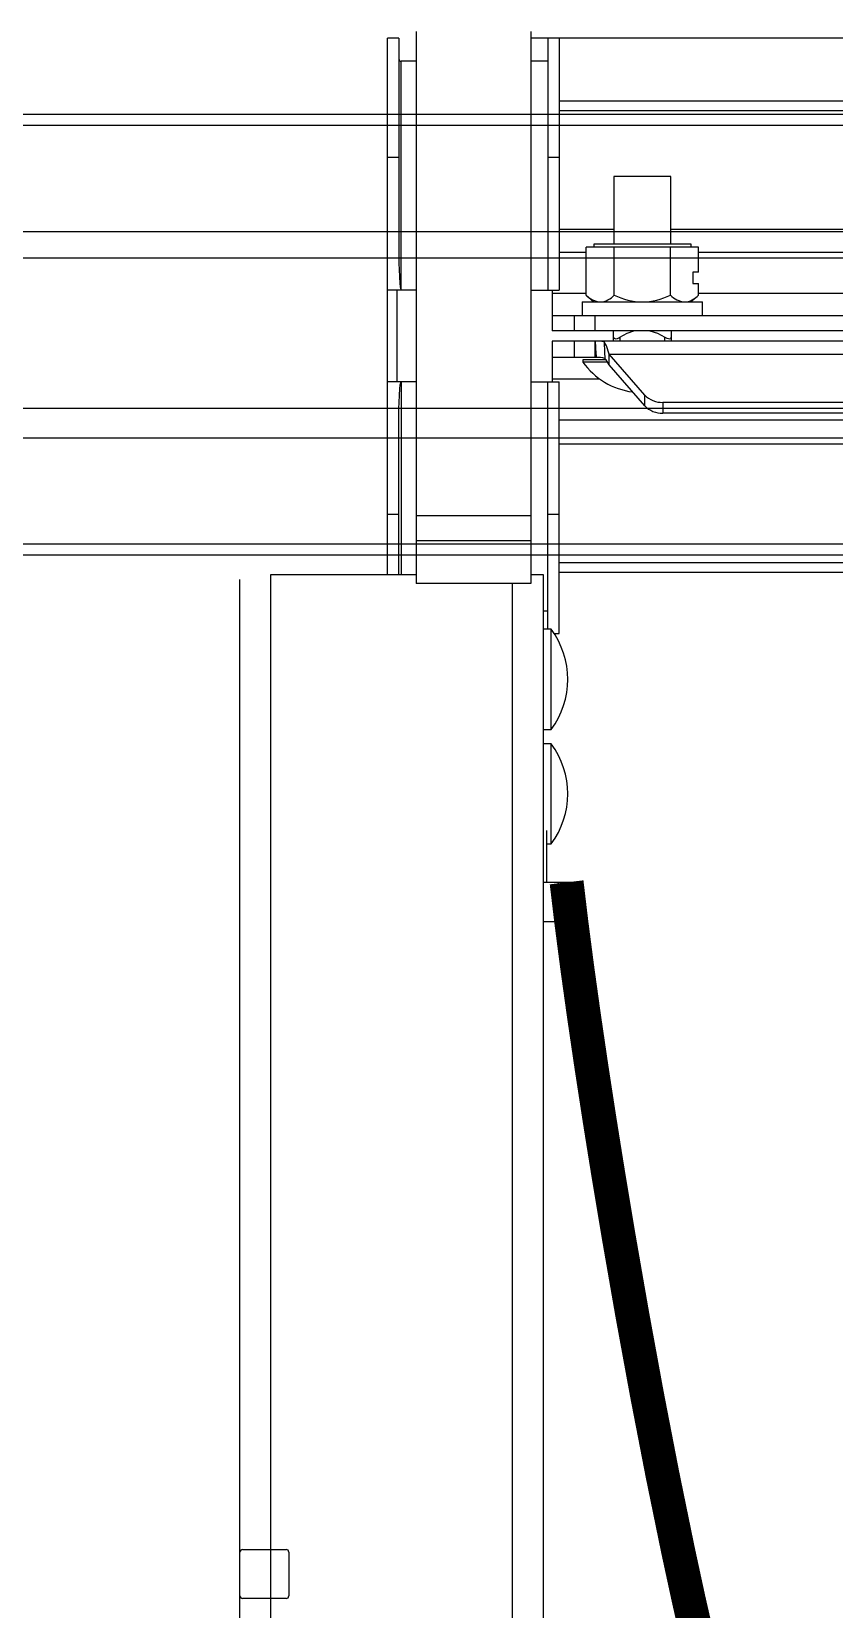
# Model space of a CAD drawing. Header units: feet. Extents: x 0.3 to 98.5, y -18.6 to 31.5.
# Drawn here: x 49.673 to 50.095, y -5.965 to -5.135 of the extents above; entities that cross this region are included whole.
import ezdxf
from ezdxf.lldxf.tags import DXFTag

# ---------------------------------------------------------------- set-up
doc = ezdxf.new("R2010")
doc.units = ezdxf.units.FT
doc.header["$MEASUREMENT"] = 0
doc.layers.add('PV-CABL-G2', color=104, linetype='G2')
doc.styles.add('NEI-A', font='arial.ttf')
tags = doc.linetypes.add('G2', pattern='A,0.176989,-0.056821,["G2",NEI-A,S=0.1,R=0,X=0,Y=-0.05],-0.243179,0.176989', length=0.653978).pattern_tags.tags
tags[6] = DXFTag(74, 10)

msp = doc.modelspace()

# ---------------------------------------------------------------- linework, layer by layer
for p, q in [((49.87535811737489, -5.135123599633156), (49.87535811737489, -5.425338778460928)), ((49.93556974147808, -5.135123599633156), (49.93556974147808, -5.425338778460928)), ((49.86632637634693, -5.13867722334693), (49.86030523291173, -5.13867722334693)), ((49.86030523291173, -5.420621224030642), (49.86030523291173, -5.13867722334693)), ((49.86632637634693, -5.13867722334693), (49.86632637634693, -5.256900171772452)), ((49.93556974147808, -5.13837338430822), (50.46644343944826, -5.13837338430822)), ((49.95062262594124, -5.13867722334693), (49.94460148250604, -5.13867722334693)), ((49.94460148250604, -5.13867722334693), (49.94460148250604, -5.271142702360843)), ((49.95062262594124, -5.13867722334693), (49.95062262594124, -5.271142702360843)), ((49.87535811737489, -5.150719622343017), (49.86753060043394, -5.150719622343017)), ((49.86753060043394, -5.271142702360843), (49.86753060043394, -5.150719622343017)), ((49.94460148250604, -5.150719622343017), (49.93556974147808, -5.150719622343017)), ((49.95062262594124, -5.171629917993807), (50.45139055498509, -5.171629917993807)), ((49.95062262594124, -5.176629950082651), (50.45139055498509, -5.176629950082651)), ((49.86632637634693, -5.201297334436866), (49.86030523291173, -5.201297334436866)), ((49.95062262594124, -5.201297334436866), (49.94460148250604, -5.201297334436866)), ((49.97924296531724, -5.211431460681363), (49.97924296531724, -5.246953007917067)), ((50.0093487744938, -5.211431460681363), (49.97924296531724, -5.211431460681363)), ((50.0093487744938, -5.246953007917067), (50.0093487744938, -5.211431460681363)), ((49.95062262594124, -5.239052474156246), (49.97924296531724, -5.239052474156246)), ((50.0093487744938, -5.239052474156246), (50.13854297663922, -5.239052474156246)), ((49.95062262594124, -5.251123583077256), (49.96476106508293, -5.251123583077256)), ((49.96476106508293, -5.273735069717942), (49.96476106508293, -5.248446214389769)), ((50.02383067472812, -5.248446214389769), (49.96476106508293, -5.248446214389769)), ((49.9687179746913, -5.246953007917067), (49.9687179746913, -5.248446214389769)), ((50.01987376511974, -5.246953007917067), (49.9687179746913, -5.246953007917067)), ((49.97952846030667, -5.273735069717942), (49.97952846030667, -5.248446214389769)), ((50.00906327950437, -5.273735069717942), (50.00906327950437, -5.248446214389769)), ((50.01987376511974, -5.248446214389769), (50.01987376511974, -5.246953007917067)), ((50.02383067472812, -5.26169289784824), (50.02383067472812, -5.248446214389769)), ((50.02383067472812, -5.251123583077256), (50.12406106490484, -5.251123583077256)), ((50.02383067472812, -5.26169289784824), (50.0208201001355, -5.26169289784824)), ((50.0208201001355, -5.26169289784824), (50.0208201001355, -5.267714097346284)), ((50.0208201001355, -5.267714097346284), (50.02383067472812, -5.267714097346284)), ((50.02383067472812, -5.273735069717942), (50.02383067472812, -5.267714097346284)), ((49.87535811737489, -5.271142702360843), (49.86030523291173, -5.271142702360843)), ((49.86512214650988, -5.271142702360843), (49.86512214650988, -5.319312071218814)), ((49.93556974147808, -5.271142702360843), (49.95062262594124, -5.271142702360843)), ((49.9468851491698, -5.271142702360843), (49.9468851491698, -5.292492256125417)), ((49.9468851491698, -5.272742840797559), (49.96476106508293, -5.272742840797559)), ((49.96267274435935, -5.277347924542589), (49.96267274435935, -5.284573184251647)), ((49.96267274435935, -5.277347924542589), (50.0259190127018, -5.277347924542589)), ((49.96476106508293, -5.273735069717942), (49.9687179746913, -5.277347924542589)), ((50.01987376511974, -5.277347924542589), (50.02383067472812, -5.273735069717942)), ((50.02383067472812, -5.272742840797559), (50.12406106490484, -5.272742840797559)), ((50.0259190127018, -5.284573184251647), (50.0259190127018, -5.277347924542589)), ((50.45512803175653, -5.284573184251647), (49.9468851491698, -5.284573184251647)), ((49.95840204383914, -5.284573184251647), (49.95840204383914, -5.292492256125417)), ((49.96948897963883, -5.292492256125417), (49.96948897963883, -5.284573184251647)), ((50.45512803175653, -5.292492256125417), (49.9468851491698, -5.292492256125417)), ((49.97912254808357, -5.297962743143115), (49.97912254808357, -5.292492256125417)), ((50.00946920322755, -5.292492256125417), (50.00946920322755, -5.297962743143115)), ((50.45512803175653, -5.297962743143115), (49.9468851491698, -5.297962743143115)), ((49.9468851491698, -5.297962743143115), (49.9468851491698, -5.319312071218814)), ((49.95840204383914, -5.297962743143115), (49.95840204383914, -5.306584900550599)), ((49.96948897963883, -5.306584900550599), (49.96948897963883, -5.297962743143115)), ((49.98249440312737, -5.295851006839376), (49.98249440312737, -5.297962743143115)), ((50.00609735393378, -5.297962743143115), (50.00609735393378, -5.295851006839376)), ((49.97002336489469, -5.306584900550599), (49.9468851491698, -5.306584900550599)), ((49.96298582226686, -5.307769969833403), (49.96298582226686, -5.308945090118092)), ((49.97509700030698, -5.307769969833403), (49.96298582226686, -5.307769969833403)), ((49.97575931234228, -5.308945090118092), (49.96298582226686, -5.308945090118092)), ((49.97677034675225, -5.304755301215842), (50.42524283992413, -5.304755301215842)), ((49.99554362463275, -5.326297241090066), (49.97677034675225, -5.304755301215842)), ((49.97677034675225, -5.310412072118519), (49.97677034675225, -5.304755301215842)), ((49.99554362463275, -5.331954011992744), (49.97677034675225, -5.310412072118519)), ((49.87535811737489, -5.319312071218814), (49.86030523291173, -5.319312071218814)), ((49.86753060043394, -5.319312071218814), (49.86753060043394, -5.420621224030642)), ((49.93556974147808, -5.319312071218814), (49.95062262594124, -5.319312071218814)), ((49.94460148250604, -5.449513665126991), (49.94460148250604, -5.319312071218814)), ((49.9468851491698, -5.317711932782098), (49.97170593439614, -5.317711932782098)), ((49.95062262594124, -5.451777663795925), (49.95062262594124, -5.319312071218814)), ((49.99554362463275, -5.331954011992744), (49.99554362463275, -5.326297241090066)), ((49.86632637634693, -5.420621224030642), (49.86632637634693, -5.333554713932889)), ((50.39696289687207, -5.330165782722549), (50.00505028980431, -5.330165782722549)), ((50.00505028980431, -5.330165782722549), (50.00505028980431, -5.335822555062732)), ((50.39696289687207, -5.335822555062732), (50.00505028980431, -5.335822555062732)), ((49.95062262594124, -5.339331304065594), (50.19498542977786, -5.339331304065594)), ((49.95062262594124, -5.351899770891874), (50.19498542977786, -5.351899770891874)), ((49.86632637634693, -5.389157552705981), (49.86030523291173, -5.389157552705981)), ((49.87535811737489, -5.389689839199063), (49.93556974147808, -5.389689839199063)), ((49.95062262594124, -5.389157552705981), (49.94460148250604, -5.389157552705981)), ((49.93556974147808, -5.403008186781662), (49.87535811737489, -5.403008186781662)), ((49.95062262594124, -5.414322294965471), (50.19498542977786, -5.414322294965471)), ((49.78265634006799, -7.086611731398742), (49.78265634006799, -5.42332210461138)), ((49.79891346011822, -5.420621224030642), (49.87535811737489, -5.420621224030642)), ((49.79891346011822, -6.732758665154995), (49.79891346011822, -5.420621224030642)), ((49.93556974147808, -5.425338778460928), (49.87535811737489, -5.425338778460928)), ((49.92581544529777, -5.425338778460928), (49.92581544529777, -6.720716352409434)), ((49.93556974147808, -5.420621224030642), (49.94207258259813, -5.420621224030642)), ((49.94207258259813, -5.420621224030642), (49.94207258259813, -6.720716352409434)), ((49.95062262594124, -5.419528278934122), (50.19498542977786, -5.419528278934122)), ((49.94207258259813, -5.439735264799836), (49.94460148250604, -5.439735264799836)), ((49.94636447774748, -5.449513665126991), (49.94207258259813, -5.449513665126991)), ((49.94636447774748, -5.502210914884614), (49.94636447774748, -5.449513665126991)), ((49.94793864183844, -5.451777663795925), (49.95062262594124, -5.451777663795925)), ((49.94207258259813, -5.502210914884614), (49.94636447774748, -5.502210914884614)), ((49.94636447774748, -5.509725319417852), (49.94207258259813, -5.509725319417852)), ((49.94636447774748, -5.56242245561228), (49.94636447774748, -5.509725319417852)), ((49.94397430318479, -5.555397496936106), (49.94397430318479, -5.582604572576475)), ((49.94397430318479, -5.56242245561228), (49.94636447774748, -5.56242245561228)), ((49.95445918156632, -5.582604572576475), (49.94207258259813, -5.582604572576475)), ((49.94994568581681, -5.582604572576475), (49.95445918156632, -5.619421625705346)), ((49.96059270943626, -5.582604572576475), (49.95452813598646, -5.582604572576475)), ((49.96059270943626, -5.603317393336605), (49.96059270943626, -5.582604572576475)), ((49.95248492428772, -5.603317393336605), (49.94207258259813, -5.603317393336605)), ((49.96059270943626, -5.603317393336605), (49.95697021611538, -5.603317393336605)), ((49.78410139287229, -5.933519316292815), (49.80696664293409, -5.933519316292815)), ((49.80841172448859, -5.934964481222814), (49.80841172448859, -5.957829732722123)), ((49.80696664293409, -5.959274784088931), (49.78410139287229, -5.959274784088931))]:
    msp.add_line(p, q)
at = {"color": 5}
for p, q in [((50.7277815640401, -5.178709811067181), (47.73632094656099, -5.178709811067181)), ((50.7277815640401, -5.18450855608487), (47.73632094656099, -5.18450855608487)), ((50.7277815640401, -5.240392176256185), (47.73632094656099, -5.240392176256185)), ((50.7277815640401, -5.254391227361129), (47.73632094656099, -5.254391227361129)), ((50.7277815640401, -5.333422575252804), (47.73632094656099, -5.333422575252804)), ((47.73632094656099, -5.348747085620913), (50.73003770600492, -5.348747085620913)), ((47.73632094656099, -5.404636583765546), (50.73003770600492, -5.404636583765546)), ((47.7500254248087, -5.410435553034597), (50.73003770600492, -5.410435553034597))]:
    msp.add_line(p, q, dxfattribs=at)
at = {"flags": 128}
for points in [[(49.86632637634693, -5.256900171772452), (49.86653501061807, -5.263957911398354), (49.86681138030193, -5.267611007843184), (49.86702677086425, -5.269432695129732), (49.86717634652557, -5.270299906788422), (49.86725219523768, -5.270622512503971), (49.86731012684065, -5.270816481310767), (49.8673575186294, -5.270941725698849), (49.86740445616539, -5.271035996085715), (49.86747100132082, -5.27111896621623), (49.86750132700558, -5.271137051513918), (49.86752715616295, -5.271142702360843)], [(49.98249440312737, -5.295851006839376), (49.98632744548107, -5.293763232369132), (49.98985525872509, -5.292492256125417)], [(49.99818716873916, -5.292492256125417), (50.00220333820859, -5.293738816282872), (50.00609735393378, -5.295851006839376)], [(49.97677034675225, -5.304755301215842), (49.97542920283101, -5.300488418718874), (49.9741983388317, -5.298339606189245)], [(49.97912254808357, -5.295851006839376), (49.97926975473046, -5.29635899080939), (49.97975102116268, -5.296652205220864), (49.98042046899145, -5.296668933510285), (49.98115799148498, -5.296491241615154), (49.98197800973114, -5.296141508671825), (49.98249440312737, -5.295851006839376)], [(50.00609735393378, -5.295851006839376), (50.0070827604376, -5.29635899080939), (50.008057759378, -5.296652205220864), (50.00875595738194, -5.296668933510285), (50.00919305779507, -5.296491241615154), (50.00942942448519, -5.296141508671825), (50.00946920322755, -5.295851006839376)], [(49.97677034675225, -5.310412072118519), (49.97528376719491, -5.307811792713219), (49.97458774845426, -5.307067338552459)], [(49.86632637634693, -5.333554713932889), (49.86653501061807, -5.326496862181303), (49.86681138030193, -5.32284376717398), (49.86702677086425, -5.321022305576307), (49.86717634652557, -5.320155092480114), (49.86725219523768, -5.319832488202072), (49.86731012684065, -5.319638405832082), (49.8673575186294, -5.319513161444004), (49.86740445616539, -5.319418891057138), (49.86747100132082, -5.319335920926623), (49.86750132700558, -5.319317835628935), (49.86752715616295, -5.319312183344497), (49.86753060043394, -5.319312071218814)]]:
    msp.add_lwpolyline(points, dxfattribs=at)
for centre, radius, start, end in [((49.86753061768404, -5.149515365193302), 0.001204232179556334, 180, 270), ((49.97332366075252, -5.265587012761527), 0.01181984917779461, 223.5789734439268, 264.275924059259), ((49.97156548979045, -5.266812471727922), 0.01055136693689793, 273.1471929090421, 318.9979961725327), ((49.99496674086796, -5.242618723509439), 0.03473568032483659, 243.611831946762, 268.8933496219338), ((49.99332377760783, -5.241387517383034), 0.03597354381276486, 271.5484675128949, 295.9463763407778), ((50.01762585792383, -5.265587042949212), 0.01181981776327221, 223.5789170930198, 264.2759804790956), ((50.01586768696178, -5.266812453040304), 0.01055138574848695, 273.1472360884723, 318.9979529019146), ((50.14190326261253, -5.292349604943782), 0.1724683751582775, 181.8650720671422, 184.7344985039959), ((49.97083847836096, -5.310843830749109), 0.01294775459858242, 74.95996311642831, 95.81677243123342), ((50.23652621862468, -5.291007766705823), 0.2624303205974177, 181.6009510833762, 183.5084396333835), ((49.99429587278054, -5.286522896068215), 0.03851062400508937, 215.6076180731896, 262.4258395177594), ((49.97116523560181, -5.317614781627688), 0.01108882976946386, 72.02242110387931, 95.91048824080319), ((50.00465284163275, -5.317527238781807), 0.01264479159955728, 223.9130799699721, 271.8011949255323), ((50.00465284163275, -5.323184011122001), 0.01264479159955728, 223.9130799699721, 271.8011949255323), ((49.91088532983261, -5.47586228497452), 0.04419296578050248, 323.4005577615151, 36.59943773305221), ((49.91088532983261, -5.536073894702609), 0.04419296578050231, 323.4005577615151, 36.59943773305221), ((49.78410140437236, -5.934964443847589), 0.001445078615467231, 90, 180), ((49.80696664293409, -5.934964443847589), 0.001445078615468618, 0, 90), ((49.78410140437236, -5.957829683846823), 0.001445078615467231, 180, 270), ((49.80696664293409, -5.957829683846823), 0.001445078615468618, 270, 0)]:
    msp.add_arc(centre, radius, start, end)
at = {"layer": 'PV-CABL-G2', "const_width": 0.01784687225617675}
msp.add_lwpolyline([(49.95445918156632, -5.582604572576475), (49.9569737466369, -5.603762191609141), (49.96001082889101, -5.627158598282131), (49.96352909707689, -5.65250046893331), (49.96748732344328, -5.679494471275481), (49.97184418248845, -5.70784694095693), (49.97655844646118, -5.737263191557206), (49.98158882435992, -5.767448425967695), (49.98894602293534, -5.809666564628923), (49.99671563702351, -5.852014127953696), (50.00479008921897, -5.893725865342056), (50.01306179636624, -5.934037200385644), (50.01863267755812, -5.959755366266988), (50.02421130979723, -5.984282586329721)], dxfattribs=at)

doc.saveas('drawing.dxf')
